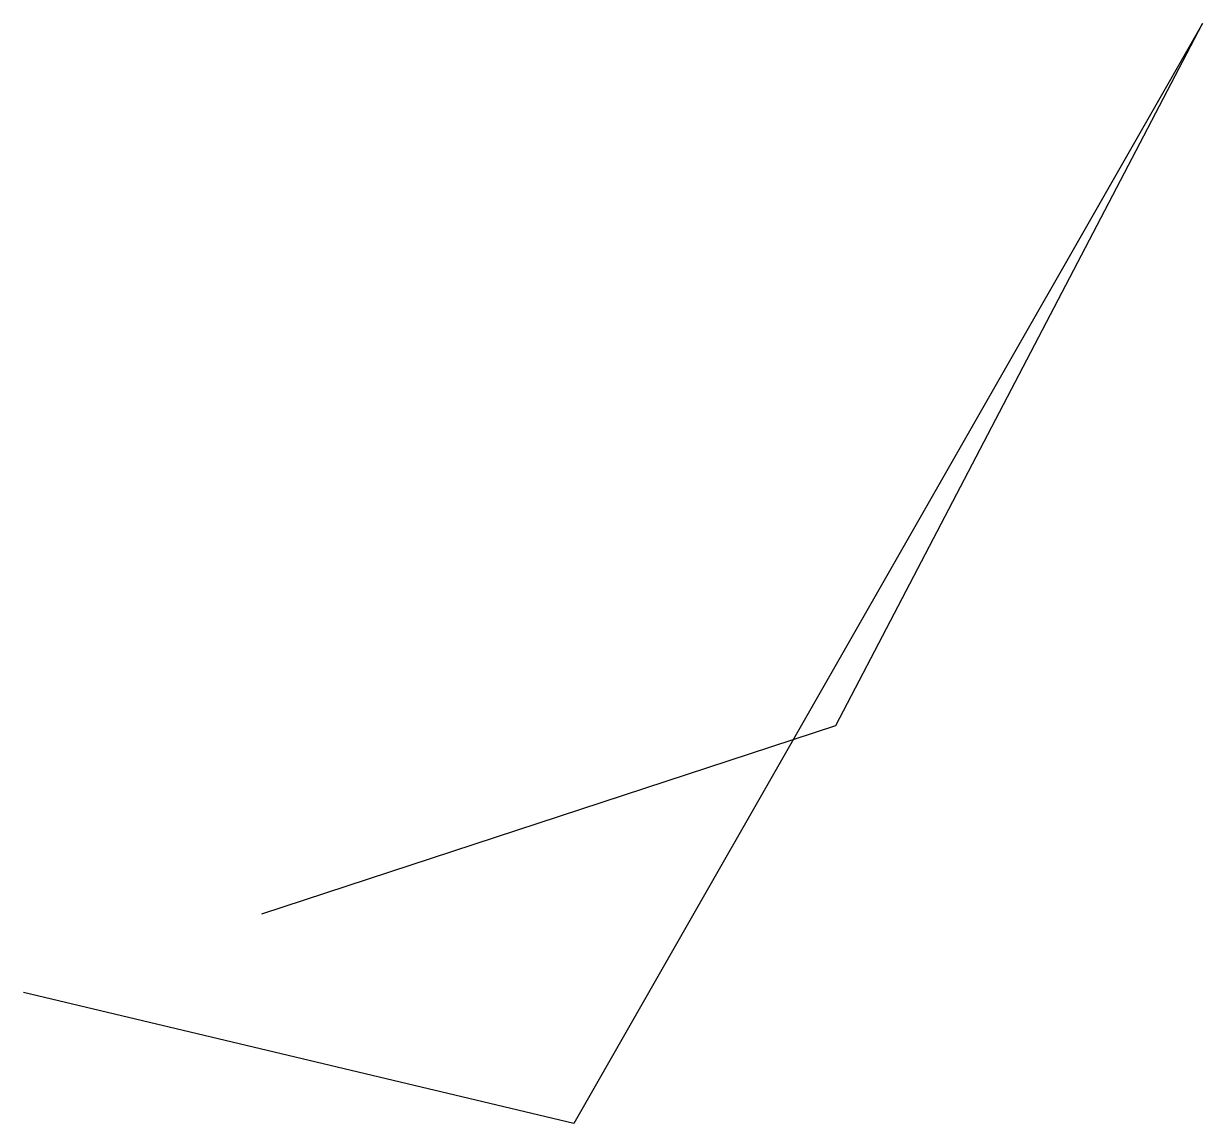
# Model space of a CAD drawing. Header units: millimetres. Extents: x 0 to 90, y -10 to 74.
import ezdxf

# ---------------------------------------------------------------- set-up
doc = ezdxf.new("R2010")
doc.units = ezdxf.units.MM
doc.layers.add('2', color=2, linetype='Continuous')
doc.layers.add('4', color=66, linetype='Continuous')

msp = doc.modelspace()

# ---------------------------------------------------------------- linework, layer by layer
at = {"layer": '2'}
msp.add_polyline3d([(18.199, 6, 62), (62, 20.404, 57), (90, 74, 23)], dxfattribs=at)
at = {"layer": '4'}
msp.add_polyline3d([(90, 74, 62), (42, -10, 37), (0, 0, 12)], dxfattribs=at)

doc.saveas('drawing.dxf')
